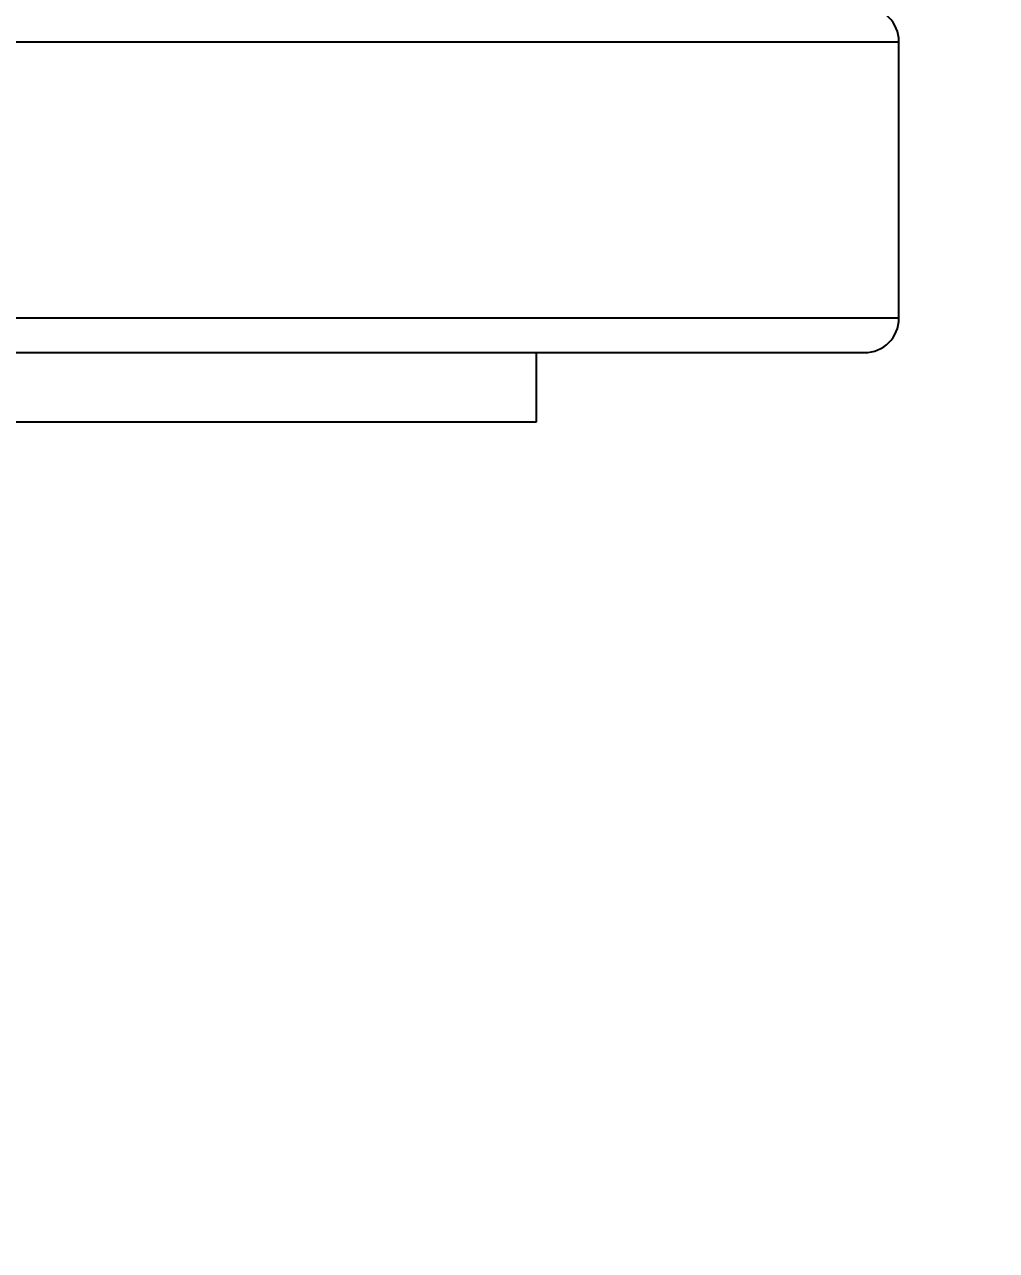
# Model space of a CAD drawing. Extents: x 1571 to 2360, y 0 to 579.
# Drawn here: x 2093.13 to 2107.21, y 242.79 to 260.54 of the extents above; entities that cross this region are included whole.
import ezdxf

# ---------------------------------------------------------------- set-up
doc = ezdxf.new("R2010")
doc.units = 0
doc.header["$LTSCALE"] = 10
doc.header["$MEASUREMENT"] = 0
doc.header["$PDMODE"] = 3
doc.header["$PDSIZE"] = -10
doc.layers.get('0').update_dxf_attribs({"linetype": 'CONTINUOUS'})
doc.layers.get('DEFPOINTS').update_dxf_attribs({"linetype": 'CONTINUOUS'})
doc.layers.add('1', color=7, linetype='CONTINUOUS')
doc.styles.add('Daelim Dimension', font='H2GTRE.TTF')
doc.dimstyles.new('DEFAULT', dxfattribs={"dimscale": 2, "dimtxt": 2, "dimasz": 2, "dimexe": 0, "dimexo": 2, "dimgap": 1, "dimtad": 1, "dimdec": 1, "dimzin": 9, "dimdsep": 46, "dimtxsty": 'Daelim Dimension', "dimcen": 0.5, "dimclrd": 252, "dimclre": 252, "dimclrt": 3, "dimadec": 1, "dimazin": 0, "dimtfac": 1, "dimtdec": 1, "dimtix": 1, "dimtmove": 0, "dimatfit": 3, "dimfxl": 1, "dimtolj": 1, "dimtzin": 1, "dimlwd": 9, "dimlwe": 9, "dimarcsym": 0})

# ---------------------------------------------------------------- blocks, each defined once
blk = doc.blocks.new('*D4')
at = {"color": 5, "lineweight": 9, "ltscale": 0.5, "transparency": 16777216}
for p, q in [((2006.288, 422.869), (2172.463, 422.869)), ((2172.463, 259.789), (2172.463, 418.869)), ((2109.295, 255.789), (2172.463, 255.789))]:
    blk.add_line(p, q, dxfattribs=at)
at = {"color": 5, "ltscale": 0.5, "transparency": 16777216}
for points in [[(2171.797, 418.869), (2173.13, 418.869), (2172.463, 422.869)], [(2171.797, 259.789), (2173.13, 259.789), (2172.463, 255.789)]]:
    blk.add_solid(points, dxfattribs=at)
at = {"layer": 'DEFPOINTS', "color": 0, "ltscale": 0.5, "transparency": 16777216}
for p in [(2002.288, 422.869), (2172.463, 422.869), (2105.295, 255.789)]:
    blk.add_point(p, dxfattribs=at)
at = {"color": 7, "lineweight": -3, "ltscale": 0.5, "transparency": 16777216, "insert": (2165.234, 339.329), "char_height": 10, "attachment_point": 5, "rotation": 90, "style": 'Daelim Dimension'}
blk.add_mtext('\\A1;167', dxfattribs=at)
blk = doc.blocks.new('*D8')
at = {"color": 5, "lineweight": 9, "ltscale": 0.5, "transparency": 16777216}
for p, q in [((2109.295, 255.789), (2172.463, 255.789)), ((2172.463, 251.789), (2172.463, 113.289)), ((2090.15, 109.289), (2172.463, 109.289))]:
    blk.add_line(p, q, dxfattribs=at)
at = {"color": 5, "ltscale": 0.5, "transparency": 16777216}
for points in [[(2171.797, 251.789), (2173.13, 251.789), (2172.463, 255.789)], [(2171.797, 113.289), (2173.13, 113.289), (2172.463, 109.289)]]:
    blk.add_solid(points, dxfattribs=at)
at = {"layer": 'DEFPOINTS', "color": 0, "ltscale": 0.5, "transparency": 16777216}
for p in [(2105.295, 255.789), (2086.15, 109.289), (2172.463, 109.289)]:
    blk.add_point(p, dxfattribs=at)
at = {"color": 7, "lineweight": -3, "ltscale": 0.5, "transparency": 16777216, "insert": (2165.247, 182.539), "char_height": 10, "attachment_point": 5, "rotation": 90, "style": 'Daelim Dimension'}
blk.add_mtext('\\A1;410', dxfattribs=at)

msp = doc.modelspace()

# ---------------------------------------------------------------- linework, layer by layer
at = {"layer": '1', "color": 7, "linetype": 'Continuous', "lineweight": -3}
for p, q in [((2078.295, 260.289), (2105.795, 260.289)), ((2105.795, 256.289), (2105.795, 260.289)), ((2105.795, 256.289), (2078.295, 256.289)), ((2078.295, 255.789), (2105.295, 255.789)), ((2100.545, 254.789), (2100.545, 255.789)), ((2078.295, 254.789), (2100.545, 254.789))]:
    msp.add_line(p, q, dxfattribs=at)
for centre, start, end in [((2105.295, 260.289), 0, 90), ((2105.295, 256.289), 270, 0)]:
    msp.add_arc(centre, 0.5, start, end, dxfattribs=at)

# ---------------------------------------------------------------- dimensions: what is measured, and where the dimension line sits
at = {"color": 5, "lineweight": -3, "ltscale": 0.5}
for base, p2, text, picture, middle in [((2172.463, 422.869), (2002.288, 422.869), '167', '*D4', (2165.234, 339.329)), ((2172.463, 109.289), (2086.15, 109.289), '410', '*D8', (2165.247, 182.539))]:
    dim = msp.add_linear_dim(base=base, p1=(2105.295, 255.789), p2=p2, angle=90, text=text, dimstyle='DEFAULT', override={"dimtxt": 5, "dimclrd": 5, "dimclre": 5, "dimclrt": 7}, dxfattribs=at)
    dim.commit()
    dim.dimension.update_dxf_attribs({"geometry": picture, "text_midpoint": middle})

doc.saveas('drawing.dxf')
